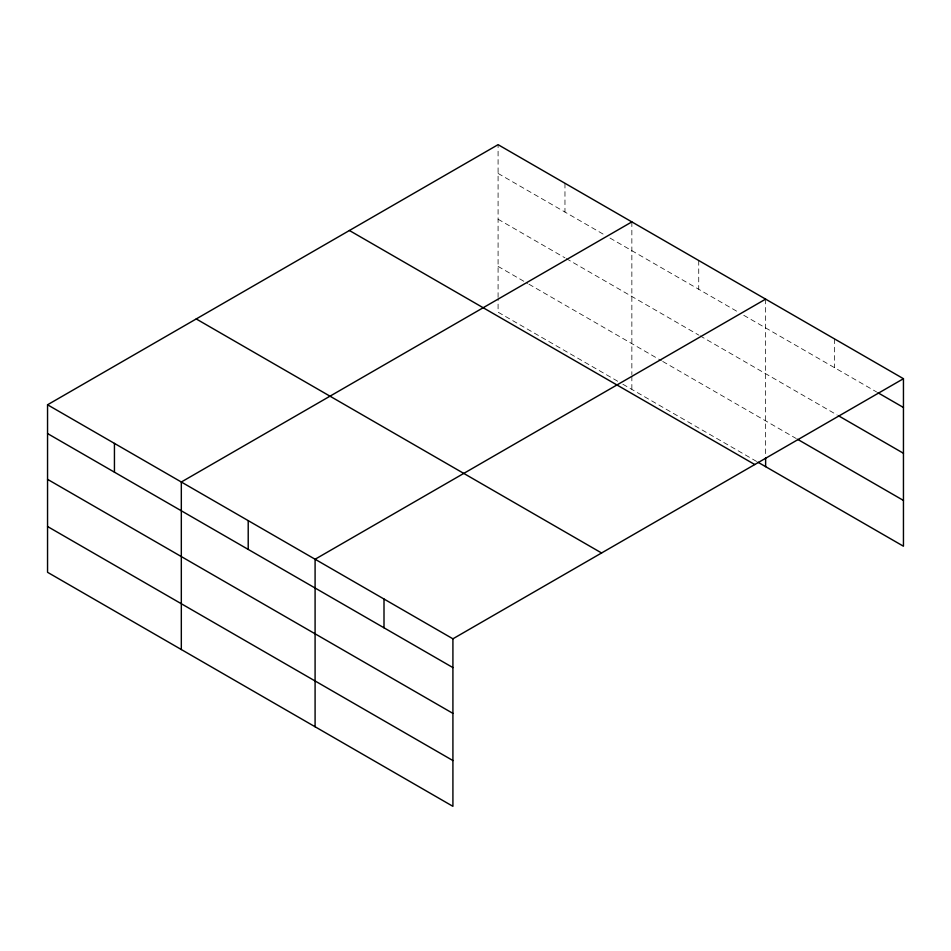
<?xml version="1.0" encoding="UTF-8"?>
<svg xmlns="http://www.w3.org/2000/svg" width="951" height="951" viewBox="0 0 951 951"><rect width="100%" height="100%" fill="white"/><g stroke="black" fill="none" stroke-linecap="round" stroke-linejoin="round"><path stroke-width="0.71" stroke-dasharray="4.75 3.57" d="M498.086 297.413L498.086 144.671M498.086 173.439L604.836 235.075M609.983 238.047L738.618 312.308M743.753 315.28L876.656 392.002M498.086 219.229L564.965 257.84M566.249 258.589L698.735 335.073M700.031 335.822L837.094 414.957M498.086 266.399L527.662 283.481M528.958 284.218L661.432 360.714M662.728 361.451L796.249 438.542M617.71 381.244L498.086 312.19L498.086 298.887M622.846 384.216L756.616 461.449M834.538 338.913L834.538 367.692M765.626 299.125L765.626 454.828M698.735 260.515L698.735 289.294M631.856 221.904L631.856 374.646M631.856 376.12L631.856 389.411M564.965 183.281L564.965 212.061"/><path stroke-width="1.43" d="M757.911 462.198L903.45 546.219L903.45 378.7L498.086 144.671L47.55 404.781L47.55 572.3L452.914 806.329L452.914 638.81L47.55 404.781M631.856 221.904L181.32 482.014L181.32 649.533M765.626 299.125L315.09 559.247L315.09 726.766M452.914 638.81L903.45 378.7M877.928 392.739L903.45 407.48M838.366 415.694L903.45 453.27M797.532 439.279L903.45 500.44M349.409 230.499L754.773 464.54M196.227 318.942L601.591 552.983M47.55 433.561L452.914 667.59M47.55 479.34L452.914 713.381M47.55 526.509L452.914 760.55M765.626 457.788L765.626 466.644M384.002 599.035L384.002 627.803M248.211 520.625L248.211 549.405M114.441 443.392L114.441 472.171"/></g></svg>
